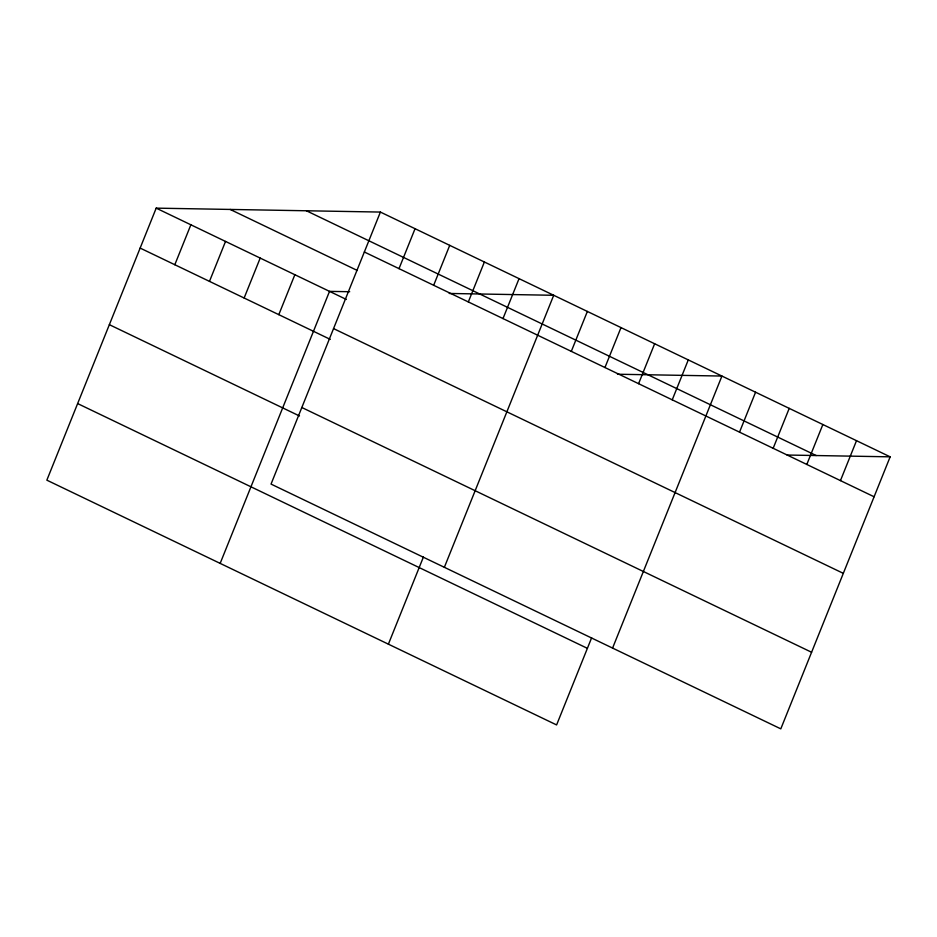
<?xml version="1.0" encoding="UTF-8"?>
<svg xmlns="http://www.w3.org/2000/svg" width="937" height="937" viewBox="0 0 937 937"><rect width="100%" height="100%" fill="white"/><g stroke="black" fill="none" stroke-linecap="round" stroke-linejoin="round"><path stroke-width="1.41" d="M380.399 212.067L271.039 484.089L780.802 728.857L890.15 456.834L380.399 212.067L156.198 208.143L46.85 480.166L556.601 724.933L591.622 637.816M174.809 264.726L190.867 224.798M209.478 281.369L225.524 241.441M244.135 298.013L260.193 258.085M278.804 314.656L294.85 274.728M220.172 563.383L329.519 291.372L349.7 291.723M399.01 268.65L415.056 228.71M433.667 285.293L449.725 245.353M468.336 301.937L484.382 261.997M502.993 318.58L519.051 278.64M388.387 644.164L423.407 557.046M444.361 567.307L553.708 295.284L449.233 293.457M571.301 351.375L587.358 311.447M604.951 367.527L620.997 327.599M638.589 383.678L654.647 343.75M672.239 399.841L688.285 359.902M612.575 648.076L721.935 376.053L617.46 374.238M739.527 432.144L755.573 392.216M773.166 448.296L789.223 408.368M806.816 464.447L822.862 424.52M840.454 480.611L856.512 440.671M787.068 455.031L890.15 456.834M306.411 210.778L816.162 455.534M364.341 251.994L874.092 496.762M230.186 209.443L357.29 270.465M156.198 208.143L346.339 299.442M333.549 328.594L843.312 573.35M140.152 248.082L330.292 339.381M301.831 407.501L811.583 652.257M109.36 324.67L299.5 415.969M77.642 403.578L587.394 648.345"/></g></svg>
